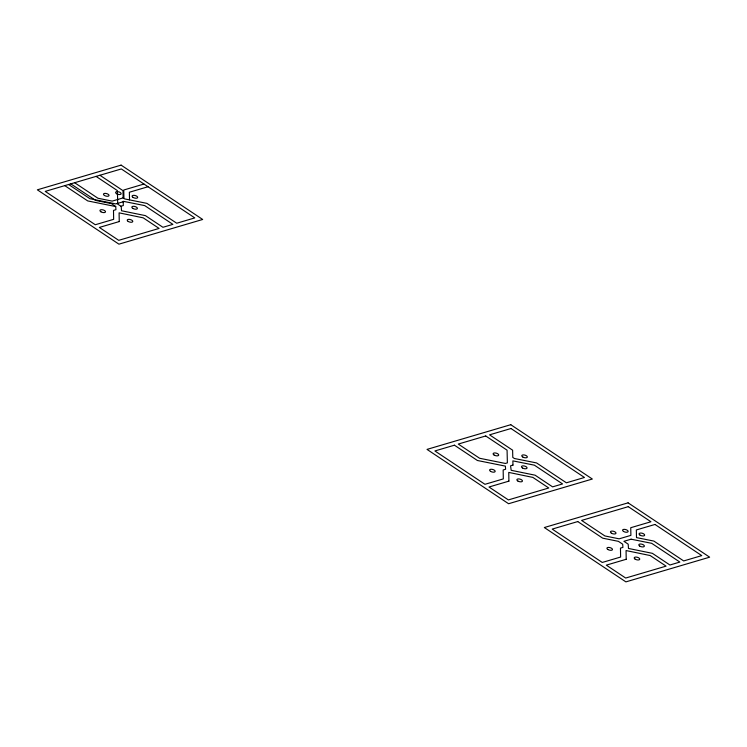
<?xml version="1.0" encoding="UTF-8"?>
<svg xmlns="http://www.w3.org/2000/svg" width="747" height="747" viewBox="0 0 747 747"><rect width="100%" height="100%" fill="white"/><g stroke="black" fill="none" stroke-linecap="round" stroke-linejoin="round"><path stroke-width="1.12" d="M143.975 184.042L123.769 190.009L123.927 197.656L112.19 201.12L97.922 198.235L74.635 182.716M148.018 186.741L129.362 192.24L129.52 199.888M124.123 201.485L116.934 203.604L121.21 206.452L121.518 210.747L145.404 215.622L162.939 227.293L172.893 224.361L144.731 205.612L123.208 201.298L123.311 205.537L120.902 206.247M115.72 206.555L87.744 200.924L64.774 185.63M99.902 175.265L122.956 190.625L123.124 197.843L124.768 198.935L146.907 203.371L176.731 223.232L194.799 217.9L121.322 168.953L45.231 191.391L95.299 224.744L113.647 219.329L113.497 210.402L115.944 209.683L115.72 206.48L111.462 203.642L95.747 200.467L70.797 183.855M96.074 176.395L117.41 190.616L117.709 203.305L115.738 203.884L89.92 198.683L68.612 184.49M121.107 165.124L37.35 189.822L118.922 244.166L202.68 219.469L121.107 165.124M119.249 221.57L99.342 227.433L118.717 240.338L159.102 228.433L143.219 217.844L119.09 212.848L119.249 221.57M510.771 424.698L427.013 449.395L508.586 503.73L592.343 479.032L510.771 424.698M454.437 445.193L434.894 450.955L484.962 484.308L503.319 478.902L503.161 469.975L505.607 469.247L505.383 466.128L477.408 460.497L454.437 445.193M485.737 435.968L458.275 444.063L479.583 458.256L505.402 463.457L507.372 462.869L507.073 450.18L485.737 435.968M510.985 428.517L489.565 434.838L512.619 450.189L512.787 457.416L514.431 458.509L536.57 462.935L566.394 482.805L584.462 477.473L510.985 428.517M512.974 465.11L510.565 465.82L511.181 470.311L535.076 475.185L552.603 486.867L562.556 483.935L534.394 465.176L512.872 460.871L512.974 465.11M508.912 481.133L489.005 487.007L508.38 499.911L548.765 487.996L532.882 477.417L508.754 472.412L508.912 481.133M628.078 502.834L544.32 527.531L625.893 581.876L709.65 557.178L628.078 502.834M577.758 521.565L552.201 529.1L602.269 562.454L620.617 557.038L620.458 548.111L622.914 547.392L622.69 544.189L618.423 541.351L602.708 538.176L577.758 521.565M628.283 506.662L581.596 520.426L604.893 535.944L619.151 538.83L630.888 535.366L630.739 527.718L650.945 521.751L628.283 506.662M654.988 524.45L636.332 529.95L636.491 537.597L653.868 541.071L683.692 560.941L701.769 555.609L654.988 524.45M631.094 539.194L623.904 541.314L628.18 544.161L628.479 548.457L652.374 553.331L669.91 565.003L679.854 562.071L651.701 543.321L631.094 539.194M626.21 559.279L606.312 565.143L625.678 578.047L666.072 566.142L650.189 555.553L626.061 550.558L626.21 559.279M133.078 197.423A2.867 1.298 15.1 0 0 137.635 197.619A2.867 1.298 15.1 0 0 133.974 195.331A2.867 1.298 15.1 0 0 133.078 197.423M132.798 208.385A2.867 1.298 15.1 0 0 137.355 208.59A2.867 1.298 15.1 0 0 133.694 206.303A2.867 1.298 15.1 0 0 132.798 208.385M128.185 221.439A2.867 1.298 15.1 0 0 132.742 221.644A2.867 1.298 15.1 0 0 129.091 219.357A2.867 1.298 15.1 0 0 128.185 221.439M100.91 211.784A2.867 1.298 15.1 0 0 105.467 211.98A2.867 1.298 15.1 0 0 101.816 209.702A2.867 1.298 15.1 0 0 100.91 211.784M104.431 195.462A2.867 1.298 15.1 0 0 108.997 195.658A2.867 1.298 15.1 0 0 105.336 193.38A2.867 1.298 15.1 0 0 104.431 195.462M116.569 193.725A2.867 1.298 15.1 0 0 121.135 193.931A2.867 1.298 15.1 0 0 117.475 191.643A2.867 1.298 15.1 0 0 116.569 193.725M494.094 455.035A2.867 1.298 15.1 0 0 498.66 455.231A2.867 1.298 15.1 0 0 495 452.943A2.867 1.298 15.1 0 0 494.094 455.035M490.574 471.357A2.867 1.298 15.1 0 0 495.13 471.553A2.867 1.298 15.1 0 0 491.479 469.265A2.867 1.298 15.1 0 0 490.574 471.357M517.848 481.012A2.867 1.298 15.1 0 0 522.405 481.208A2.867 1.298 15.1 0 0 518.754 478.92A2.867 1.298 15.1 0 0 517.848 481.012M522.461 467.958A2.867 1.298 15.1 0 0 527.018 468.154A2.867 1.298 15.1 0 0 523.358 465.867A2.867 1.298 15.1 0 0 522.461 467.958M522.741 456.987A2.867 1.298 15.1 0 0 527.298 457.192A2.867 1.298 15.1 0 0 523.638 454.904A2.867 1.298 15.1 0 0 522.741 456.987M611.401 533.171A2.867 1.298 15.1 0 0 615.958 533.367A2.867 1.298 15.1 0 0 612.307 531.089A2.867 1.298 15.1 0 0 611.401 533.171M607.881 549.493A2.867 1.298 15.1 0 0 612.437 549.689A2.867 1.298 15.1 0 0 608.777 547.411A2.867 1.298 15.1 0 0 607.881 549.493M635.155 559.148A2.867 1.298 15.1 0 0 639.712 559.344A2.867 1.298 15.1 0 0 636.052 557.066A2.867 1.298 15.1 0 0 635.155 559.148M639.759 546.094A2.867 1.298 15.1 0 0 644.325 546.3A2.867 1.298 15.1 0 0 640.665 544.012A2.867 1.298 15.1 0 0 639.759 546.094M640.039 535.132A2.867 1.298 15.1 0 0 644.596 535.328A2.867 1.298 15.1 0 0 640.945 533.041A2.867 1.298 15.1 0 0 640.039 535.132M623.54 531.434A2.867 1.298 15.1 0 0 628.096 531.64A2.867 1.298 15.1 0 0 624.445 529.352A2.867 1.298 15.1 0 0 623.54 531.434"/></g></svg>
